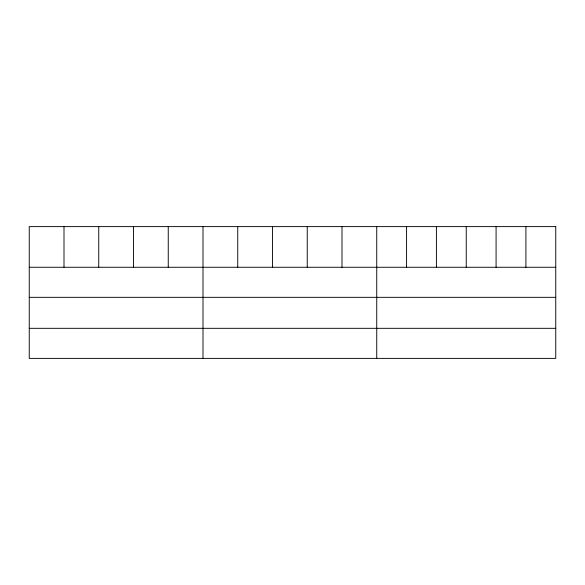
<?xml version="1.0" encoding="UTF-8"?>
<svg xmlns="http://www.w3.org/2000/svg" width="585" height="585" viewBox="0 0 585 585"><rect width="100%" height="100%" fill="white"/><g stroke="black" fill="none" stroke-linecap="round" stroke-linejoin="round"><path stroke-width="0.88" d="M29.25 267.265L555.75 267.265M29.25 297.334L555.75 297.334M29.25 328.317L555.75 328.317M525.915 226.614L525.915 267.265M496.08 226.614L496.08 267.265M466.245 226.614L466.245 267.265M436.41 226.614L436.41 267.265M406.575 226.614L406.575 267.265M376.74 226.614L376.74 358.386M341.991 226.614L341.991 267.265M307.242 226.614L307.242 267.265M272.493 226.614L272.493 267.265M237.744 226.614L237.744 267.265M202.995 226.614L202.995 358.386M168.246 226.614L168.246 267.265M133.497 226.614L133.497 267.265M98.748 226.614L98.748 267.265M63.999 226.614L63.999 267.265M555.75 226.614L29.25 226.614L29.25 358.386L555.75 358.386L555.75 226.614"/></g></svg>
